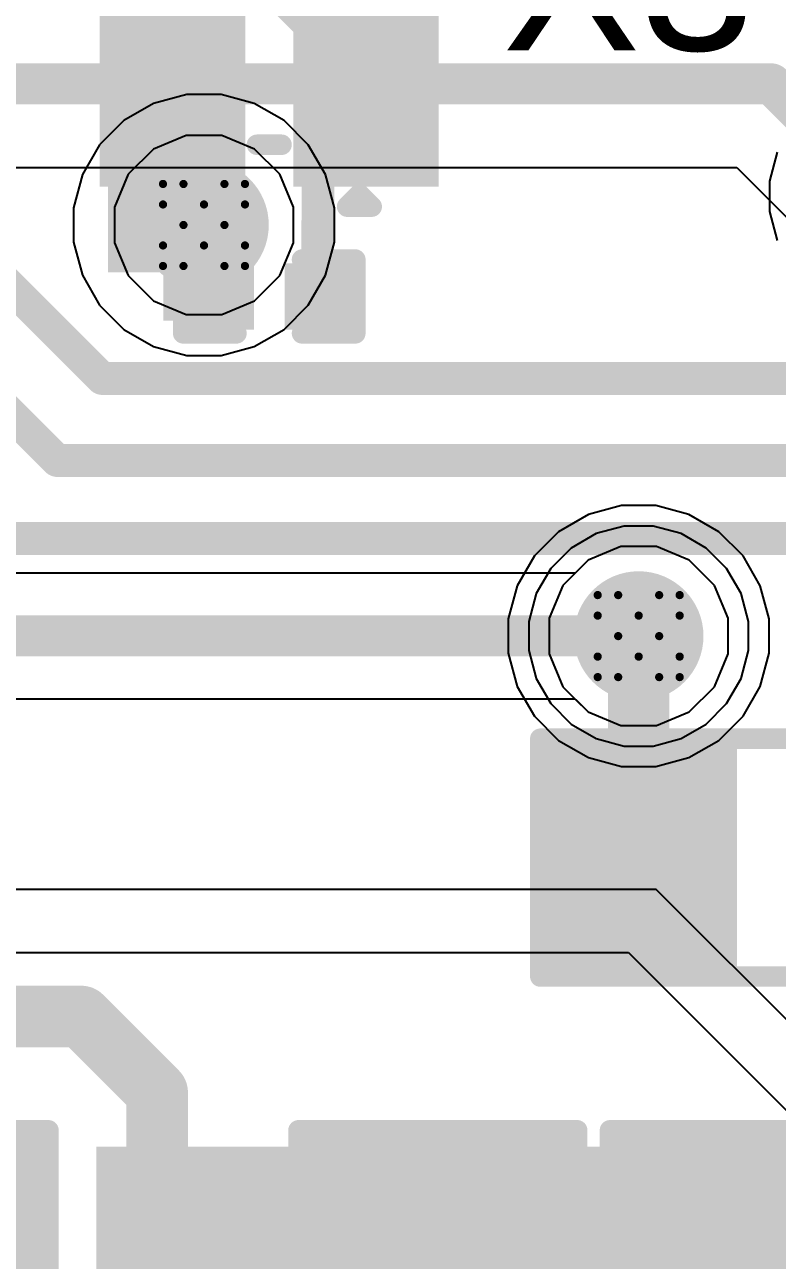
# Model space of a CAD drawing. Header units: inches. Extents: x 0 to 5379, y 0 to 5429.
# Drawn here: x 243.04 to 247.7, y 123.95 to 131.6 of the extents above; entities that cross this region are included whole.
import ezdxf

# ---------------------------------------------------------------- set-up
doc = ezdxf.new("R2010")
doc.units = ezdxf.units.IN
for name, color, linetype in [('Bottom Layer', 5, 'Continuous'), ('Bottom Solder', 6, 'Continuous'), ('Drill Drawing', 1, 'Continuous'), ('GND01', 16, 'Continuous'), ('GND02', 76, 'Continuous'), ('PWR', 156, 'Continuous'), ('SIG 01', 90, 'Continuous'), ('Top Layer', 1, 'Continuous'), ('Top Overlay', 2, 'Continuous'), ('Top Paste', 8, 'Continuous'), ('Top Solder', 216, 'Continuous'), ('Via Holes', 16, 'Continuous')]:
    doc.layers.add(name, color=color, linetype=linetype)
doc.styles.add('Arial', font='', dxfattribs={"height": 0.2})
doc.styles.get('Arial').set_extended_font_data('Arial')

# ---------------------------------------------------------------- blocks, each defined once
blk = doc.blocks.new('SMD2016_4P_132')
at = {"layer": 'Top Layer'}
for points in [[(-1.25, 0.1999), (-1.25, 0.9999), (-0.2501, 0.9999), (-0.2501, 0.1999)], [(0.2501, 0.2), (0.2501, 1), (1.2501, 1), (1.2501, 0.2)], [(-1.2499, -1), (-1.2499, -0.2), (-0.2499, -0.2), (-0.2499, -1)], [(0.2501, -0.9999), (0.2501, -0.1999), (1.2501, -0.1999), (1.2501, -0.9999)]]:
    blk.add_hatch(color=1, dxfattribs=at).paths.add_polyline_path(points)
at = {"layer": 'Top Paste'}
for points in [[(-1.25, 0.1999), (-1.25, 0.9999), (-0.2501, 0.9999), (-0.2501, 0.1999)], [(0.2501, 0.2), (0.2501, 1), (1.2501, 1), (1.2501, 0.2)], [(-1.2499, -1), (-1.2499, -0.2), (-0.2499, -0.2), (-0.2499, -1)], [(0.2501, -0.9999), (0.2501, -0.1999), (1.2501, -0.1999), (1.2501, -0.9999)]]:
    blk.add_hatch(color=8, dxfattribs=at).paths.add_polyline_path(points)
at = {"layer": 'Top Solder'}
for points in [[(-1.3008, 0.1491), (-1.3008, 1.0507), (-0.1993, 1.0507), (-0.1993, 0.1491)], [(0.1993, 0.1492), (0.1993, 1.0508), (1.3009, 1.0508), (1.3009, 0.1492)], [(-1.3007, -1.0508), (-1.3007, -0.1492), (-0.1991, -0.1492), (-0.1991, -1.0508)], [(0.1993, -1.0507), (0.1993, -0.1491), (1.3009, -0.1491), (1.3009, -1.0507)]]:
    blk.add_hatch(color=216, dxfattribs=at).paths.add_polyline_path(points)
at = {"layer": 'Top Overlay'}
for points in [[(-0.127, 0.8382, 0.127, 0.127, 0), (0.127, 0.8382, 0.127, 0.127, 0)], [(-1.0414, 0.0762, 0.127, 0.127, 0), (-1.0414, -0.0762, 0.127, 0.127, 0)], [(1.0414, 0.0764, 0.127, 0.127, 0), (1.0414, -0.076, 0.127, 0.127, 0)], [(-1.4249, -0.4826, 0.127, 0.127, 0), (-1.3487, -0.5588, 0.127, 0.127, 0)], [(-1.4249, -0.4826, 0.127, 0.127, 0), (-1.4249, -0.635, 0.127, 0.127, 0)], [(-1.3487, -0.5588, 0.127, 0.127, 0), (-1.4249, -0.635, 0.127, 0.127, 0)], [(-0.1269, -0.8384, 0.127, 0.127, 0), (0.1271, -0.8384, 0.127, 0.127, 0)]]:
    blk.add_lwpolyline(points, format="xyseb", dxfattribs=at)
for points in [[(-0.1588, 0.8382, 0.0635, 0.0635, 1), (-0.0952, 0.8382, 0.0635, 0.0635, 1)], [(0.0952, 0.8382, 0.0635, 0.0635, 1), (0.1588, 0.8382, 0.0635, 0.0635, 1)], [(-1.0732, 0.0762, 0.0635, 0.0635, 1), (-1.0096, 0.0762, 0.0635, 0.0635, 1)], [(1.0097, 0.0764, 0.0635, 0.0635, 1), (1.0732, 0.0764, 0.0635, 0.0635, 1)], [(-1.0732, -0.0762, 0.0635, 0.0635, 1), (-1.0096, -0.0762, 0.0635, 0.0635, 1)], [(1.0097, -0.076, 0.0635, 0.0635, 1), (1.0732, -0.076, 0.0635, 0.0635, 1)], [(-1.4566, -0.4826, 0.0635, 0.0635, 1), (-1.3931, -0.4826, 0.0635, 0.0635, 1)], [(-1.4566, -0.4826, 0.0635, 0.0635, 1), (-1.3931, -0.4826, 0.0635, 0.0635, 1)], [(-1.3804, -0.5588, 0.0635, 0.0635, 1), (-1.3169, -0.5588, 0.0635, 0.0635, 1)], [(-1.3804, -0.5588, 0.0635, 0.0635, 1), (-1.3169, -0.5588, 0.0635, 0.0635, 1)], [(-1.4566, -0.635, 0.0635, 0.0635, 1), (-1.3931, -0.635, 0.0635, 0.0635, 1)], [(-1.4566, -0.635, 0.0635, 0.0635, 1), (-1.3931, -0.635, 0.0635, 0.0635, 1)], [(-0.1586, -0.8384, 0.0635, 0.0635, 1), (-0.0951, -0.8384, 0.0635, 0.0635, 1)], [(0.0954, -0.8384, 0.0635, 0.0635, 1), (0.1589, -0.8384, 0.0635, 0.0635, 1)]]:
    blk.add_lwpolyline(points, format="xyseb", close=True, dxfattribs=at)
blk = doc.blocks.new('R___0805_403')
at = {"layer": 'Top Layer'}
for points in [[(-1.524, 0.635), (-0.508, 0.635), (-0.508, -0.635), (-1.524, -0.635)], [(0.508, 0.635), (1.524, 0.635), (1.524, -0.635), (0.508, -0.635)]]:
    blk.add_hatch(color=1, dxfattribs=at).paths.add_polyline_path(points)
at = {"layer": 'Top Paste'}
for points in [[(-1.524, 0.635), (-0.508, 0.635), (-0.508, -0.635), (-1.524, -0.635)], [(0.508, 0.635), (1.524, 0.635), (1.524, -0.635), (0.508, -0.635)]]:
    blk.add_hatch(color=8, dxfattribs=at).paths.add_polyline_path(points)
at = {"layer": 'Top Solder'}
for points in [[(-1.6256, 0.7366), (-0.4064, 0.7366), (-0.4064, -0.7366), (-1.6256, -0.7366)], [(0.4064, 0.7366), (1.6256, 0.7366), (1.6256, -0.7366), (0.4064, -0.7366)]]:
    blk.add_hatch(color=216, dxfattribs=at).paths.add_polyline_path(points)
at = {"layer": 'Top Overlay'}
for points in [[(-1.6256, 0.7366, 0.127, 0.127, 0), (-1.6256, -0.7366, 0.127, 0.127, 0)], [(1.6256, 0.7366, 0.127, 0.127, 0), (-1.6256, 0.7366, 0.127, 0.127, 0)], [(1.6256, 0.7366, 0.127, 0.127, 0), (1.6256, -0.7366, 0.127, 0.127, 0)], [(1.6256, -0.7366, 0.127, 0.127, 0), (-1.6256, -0.7366, 0.127, 0.127, 0)]]:
    blk.add_lwpolyline(points, format="xyseb", dxfattribs=at)
for points in [[(-1.65735, 0.7366, 0.0635, 0.0635, 1), (-1.59385, 0.7366, 0.0635, 0.0635, 1)], [(-1.65735, 0.7366, 0.0635, 0.0635, 1), (-1.59385, 0.7366, 0.0635, 0.0635, 1)], [(1.59385, 0.7366, 0.0635, 0.0635, 1), (1.65735, 0.7366, 0.0635, 0.0635, 1)], [(1.59385, 0.7366, 0.0635, 0.0635, 1), (1.65735, 0.7366, 0.0635, 0.0635, 1)], [(-1.65735, -0.7366, 0.0635, 0.0635, 1), (-1.59385, -0.7366, 0.0635, 0.0635, 1)], [(-1.65735, -0.7366, 0.0635, 0.0635, 1), (-1.59385, -0.7366, 0.0635, 0.0635, 1)], [(1.59385, -0.7366, 0.0635, 0.0635, 1), (1.65735, -0.7366, 0.0635, 0.0635, 1)], [(1.59385, -0.7366, 0.0635, 0.0635, 1), (1.65735, -0.7366, 0.0635, 0.0635, 1)]]:
    blk.add_lwpolyline(points, format="xyseb", close=True, dxfattribs=at)
blk = doc.blocks.new('R___0805_404')
at = {"layer": 'Top Layer'}
for points in [[(-1.524, 0.635), (-0.508, 0.635), (-0.508, -0.635), (-1.524, -0.635)], [(0.508, 0.635), (1.524, 0.635), (1.524, -0.635), (0.508, -0.635)]]:
    blk.add_hatch(color=1, dxfattribs=at).paths.add_polyline_path(points)
at = {"layer": 'Top Paste'}
for points in [[(-1.524, 0.635), (-0.508, 0.635), (-0.508, -0.635), (-1.524, -0.635)], [(0.508, 0.635), (1.524, 0.635), (1.524, -0.635), (0.508, -0.635)]]:
    blk.add_hatch(color=8, dxfattribs=at).paths.add_polyline_path(points)
at = {"layer": 'Top Solder'}
for points in [[(-1.6256, 0.7366), (-0.4064, 0.7366), (-0.4064, -0.7366), (-1.6256, -0.7366)], [(0.4064, 0.7366), (1.6256, 0.7366), (1.6256, -0.7366), (0.4064, -0.7366)]]:
    blk.add_hatch(color=216, dxfattribs=at).paths.add_polyline_path(points)
at = {"layer": 'Top Overlay'}
for points in [[(-1.6256, -0.7366, 0.127, 0.127, 0), (-1.6256, 0.7366, 0.127, 0.127, 0)], [(1.6256, 0.7366, 0.127, 0.127, 0), (-1.6256, 0.7366, 0.127, 0.127, 0)], [(1.6256, -0.7366, 0.127, 0.127, 0), (1.6256, 0.7366, 0.127, 0.127, 0)], [(1.6256, -0.7366, 0.127, 0.127, 0), (-1.6256, -0.7366, 0.127, 0.127, 0)]]:
    blk.add_lwpolyline(points, format="xyseb", dxfattribs=at)
for points in [[(-1.65735, 0.7366, 0.0635, 0.0635, 1), (-1.59385, 0.7366, 0.0635, 0.0635, 1)], [(-1.65735, 0.7366, 0.0635, 0.0635, 1), (-1.59385, 0.7366, 0.0635, 0.0635, 1)], [(1.59385, 0.7366, 0.0635, 0.0635, 1), (1.65735, 0.7366, 0.0635, 0.0635, 1)], [(1.59385, 0.7366, 0.0635, 0.0635, 1), (1.65735, 0.7366, 0.0635, 0.0635, 1)], [(-1.65735, -0.7366, 0.0635, 0.0635, 1), (-1.59385, -0.7366, 0.0635, 0.0635, 1)], [(-1.65735, -0.7366, 0.0635, 0.0635, 1), (-1.59385, -0.7366, 0.0635, 0.0635, 1)], [(1.59385, -0.7366, 0.0635, 0.0635, 1), (1.65735, -0.7366, 0.0635, 0.0635, 1)], [(1.59385, -0.7366, 0.0635, 0.0635, 1), (1.65735, -0.7366, 0.0635, 0.0635, 1)]]:
    blk.add_lwpolyline(points, format="xyseb", close=True, dxfattribs=at)
blk = doc.blocks.new('R___0805_467')
at = {"layer": 'Top Layer'}
for points in [[(-1.524, 0.635), (-0.508, 0.635), (-0.508, -0.635), (-1.524, -0.635)], [(0.508, 0.635), (1.524, 0.635), (1.524, -0.635), (0.508, -0.635)]]:
    blk.add_hatch(color=1, dxfattribs=at).paths.add_polyline_path(points)
at = {"layer": 'Top Paste'}
for points in [[(-1.524, 0.635), (-0.508, 0.635), (-0.508, -0.635), (-1.524, -0.635)], [(0.508, 0.635), (1.524, 0.635), (1.524, -0.635), (0.508, -0.635)]]:
    blk.add_hatch(color=8, dxfattribs=at).paths.add_polyline_path(points)
at = {"layer": 'Top Solder'}
for points in [[(-1.6256, 0.7366), (-0.4064, 0.7366), (-0.4064, -0.7366), (-1.6256, -0.7366)], [(0.4064, 0.7366), (1.6256, 0.7366), (1.6256, -0.7366), (0.4064, -0.7366)]]:
    blk.add_hatch(color=216, dxfattribs=at).paths.add_polyline_path(points)
at = {"layer": 'Top Overlay'}
for points in [[(-1.6256, -0.7366, 0.127, 0.127, 0), (-1.6256, 0.7366, 0.127, 0.127, 0)], [(1.6256, 0.7366, 0.127, 0.127, 0), (-1.6256, 0.7366, 0.127, 0.127, 0)], [(1.6256, -0.7366, 0.127, 0.127, 0), (1.6256, 0.7366, 0.127, 0.127, 0)], [(1.6256, -0.7366, 0.127, 0.127, 0), (-1.6256, -0.7366, 0.127, 0.127, 0)]]:
    blk.add_lwpolyline(points, format="xyseb", dxfattribs=at)
for points in [[(-1.65735, 0.7366, 0.0635, 0.0635, 1), (-1.59385, 0.7366, 0.0635, 0.0635, 1)], [(-1.65735, 0.7366, 0.0635, 0.0635, 1), (-1.59385, 0.7366, 0.0635, 0.0635, 1)], [(1.59385, 0.7366, 0.0635, 0.0635, 1), (1.65735, 0.7366, 0.0635, 0.0635, 1)], [(1.59385, 0.7366, 0.0635, 0.0635, 1), (1.65735, 0.7366, 0.0635, 0.0635, 1)], [(-1.65735, -0.7366, 0.0635, 0.0635, 1), (-1.59385, -0.7366, 0.0635, 0.0635, 1)], [(-1.65735, -0.7366, 0.0635, 0.0635, 1), (-1.59385, -0.7366, 0.0635, 0.0635, 1)], [(1.59385, -0.7366, 0.0635, 0.0635, 1), (1.65735, -0.7366, 0.0635, 0.0635, 1)], [(1.59385, -0.7366, 0.0635, 0.0635, 1), (1.65735, -0.7366, 0.0635, 0.0635, 1)]]:
    blk.add_lwpolyline(points, format="xyseb", close=True, dxfattribs=at)
blk = doc.blocks.new('C___0201_995')
at = {"layer": 'Top Layer'}
for points in [[(-0.45, 0.15), (-0.15, 0.15), (-0.15, -0.15), (-0.45, -0.15)], [(0.15, 0.15), (0.45, 0.15), (0.45, -0.15), (0.15, -0.15)]]:
    blk.add_hatch(color=1, dxfattribs=at).paths.add_polyline_path(points)
at = {"layer": 'Top Paste'}
for points in [[(-0.45, 0.15), (-0.15, 0.15), (-0.15, -0.15), (-0.45, -0.15)], [(0.15, 0.15), (0.45, 0.15), (0.45, -0.15), (0.15, -0.15)]]:
    blk.add_hatch(color=8, dxfattribs=at).paths.add_polyline_path(points)
at = {"layer": 'Top Solder'}
for points in [[(-0.505, 0.205), (-0.095, 0.205), (-0.095, -0.205), (-0.505, -0.205)], [(0.095, 0.205), (0.505, 0.205), (0.505, -0.205), (0.095, -0.205)]]:
    blk.add_hatch(color=216, dxfattribs=at).paths.add_polyline_path(points)
at = {"layer": 'Top Overlay'}
for points in [[(-0.5334, -0.2286, 0.127, 0.127, 0), (-0.5334, 0.2286, 0.127, 0.127, 0)], [(-0.5334, 0.2286, 0.127, 0.127, 0), (-0.2032, 0.2286, 0.127, 0.127, 0)], [(0.2032, 0.2286, 0.127, 0.127, 0), (0.5334, 0.2286, 0.127, 0.127, 0)], [(0.5334, -0.2286, 0.127, 0.127, 0), (0.5334, 0.2286, 0.127, 0.127, 0)], [(-0.5334, -0.2286, 0.127, 0.127, 0), (-0.2032, -0.2286, 0.127, 0.127, 0)], [(0.2032, -0.2286, 0.127, 0.127, 0), (0.5334, -0.2286, 0.127, 0.127, 0)]]:
    blk.add_lwpolyline(points, format="xyseb", dxfattribs=at)
for points in [[(-0.5651, 0.2286, 0.0635, 0.0635, 1), (-0.5016, 0.2286, 0.0635, 0.0635, 1)], [(-0.5651, 0.2286, 0.0635, 0.0635, 1), (-0.5016, 0.2286, 0.0635, 0.0635, 1)], [(-0.2349, 0.2286, 0.0635, 0.0635, 1), (-0.1714, 0.2286, 0.0635, 0.0635, 1)], [(0.1714, 0.2286, 0.0635, 0.0635, 1), (0.2349, 0.2286, 0.0635, 0.0635, 1)], [(0.5016, 0.2286, 0.0635, 0.0635, 1), (0.5651, 0.2286, 0.0635, 0.0635, 1)], [(0.5016, 0.2286, 0.0635, 0.0635, 1), (0.5651, 0.2286, 0.0635, 0.0635, 1)], [(-0.5651, -0.2286, 0.0635, 0.0635, 1), (-0.5016, -0.2286, 0.0635, 0.0635, 1)], [(-0.5651, -0.2286, 0.0635, 0.0635, 1), (-0.5016, -0.2286, 0.0635, 0.0635, 1)], [(-0.2349, -0.2286, 0.0635, 0.0635, 1), (-0.1714, -0.2286, 0.0635, 0.0635, 1)], [(0.1714, -0.2286, 0.0635, 0.0635, 1), (0.2349, -0.2286, 0.0635, 0.0635, 1)], [(0.5016, -0.2286, 0.0635, 0.0635, 1), (0.5651, -0.2286, 0.0635, 0.0635, 1)], [(0.5016, -0.2286, 0.0635, 0.0635, 1), (0.5651, -0.2286, 0.0635, 0.0635, 1)]]:
    blk.add_lwpolyline(points, format="xyseb", close=True, dxfattribs=at)
blk = doc.blocks.new('C___0805_998')
at = {"layer": 'Top Layer'}
for points in [[(-1.524, 0.762), (-0.508, 0.762), (-0.508, -0.762), (-1.524, -0.762)], [(0.508, 0.762), (1.524, 0.762), (1.524, -0.762), (0.508, -0.762)]]:
    blk.add_hatch(color=1, dxfattribs=at).paths.add_polyline_path(points)
at = {"layer": 'Top Paste'}
for points in [[(-1.524, 0.762), (-0.508, 0.762), (-0.508, -0.762), (-1.524, -0.762)], [(0.508, 0.762), (1.524, 0.762), (1.524, -0.762), (0.508, -0.762)]]:
    blk.add_hatch(color=8, dxfattribs=at).paths.add_polyline_path(points)
at = {"layer": 'Top Solder'}
for points in [[(-1.594, 0.832), (-0.438, 0.832), (-0.438, -0.832), (-1.594, -0.832)], [(0.438, 0.832), (1.594, 0.832), (1.594, -0.832), (0.438, -0.832)]]:
    blk.add_hatch(color=216, dxfattribs=at).paths.add_polyline_path(points)
at = {"layer": 'Top Overlay'}
for points in [[(-1.6256, 0.8636, 0.127, 0.127, 0), (-0.6096, 0.8636, 0.127, 0.127, 0)], [(-1.6256, 0.8636, 0.127, 0.127, 0), (-1.6256, -0.8636, 0.127, 0.127, 0)], [(0.6096, 0.8636, 0.127, 0.127, 0), (1.6256, 0.8636, 0.127, 0.127, 0)], [(1.6256, 0.8636, 0.127, 0.127, 0), (1.6256, -0.8636, 0.127, 0.127, 0)], [(-1.6256, -0.8636, 0.127, 0.127, 0), (-0.6096, -0.8636, 0.127, 0.127, 0)], [(0.6096, -0.8636, 0.127, 0.127, 0), (1.6256, -0.8636, 0.127, 0.127, 0)]]:
    blk.add_lwpolyline(points, format="xyseb", dxfattribs=at)
for points in [[(-1.6574, 0.8636, 0.0635, 0.0635, 1), (-1.5938, 0.8636, 0.0635, 0.0635, 1)], [(-1.6574, 0.8636, 0.0635, 0.0635, 1), (-1.5938, 0.8636, 0.0635, 0.0635, 1)], [(-0.6413, 0.8636, 0.0635, 0.0635, 1), (-0.5778, 0.8636, 0.0635, 0.0635, 1)], [(0.5778, 0.8636, 0.0635, 0.0635, 1), (0.6413, 0.8636, 0.0635, 0.0635, 1)], [(1.5938, 0.8636, 0.0635, 0.0635, 1), (1.6574, 0.8636, 0.0635, 0.0635, 1)], [(1.5938, 0.8636, 0.0635, 0.0635, 1), (1.6574, 0.8636, 0.0635, 0.0635, 1)], [(-1.6574, -0.8636, 0.0635, 0.0635, 1), (-1.5938, -0.8636, 0.0635, 0.0635, 1)], [(-1.6574, -0.8636, 0.0635, 0.0635, 1), (-1.5938, -0.8636, 0.0635, 0.0635, 1)], [(-0.6413, -0.8636, 0.0635, 0.0635, 1), (-0.5778, -0.8636, 0.0635, 0.0635, 1)], [(0.5778, -0.8636, 0.0635, 0.0635, 1), (0.6413, -0.8636, 0.0635, 0.0635, 1)], [(1.5938, -0.8636, 0.0635, 0.0635, 1), (1.6574, -0.8636, 0.0635, 0.0635, 1)], [(1.5938, -0.8636, 0.0635, 0.0635, 1), (1.6574, -0.8636, 0.0635, 0.0635, 1)]]:
    blk.add_lwpolyline(points, format="xyseb", close=True, dxfattribs=at)

msp = doc.modelspace()

# ---------------------------------------------------------------- hatches: boundary and pattern name
at = {"layer": 'Bottom Layer'}
h = msp.add_hatch(color=5, dxfattribs=at)
edge = h.paths.add_edge_path()
edge.add_arc((244.149, 130.3639), 0.3, 0, 360)
h = msp.add_hatch(color=5, dxfattribs=at)
edge = h.paths.add_edge_path()
edge.add_arc((246.8429, 127.8174), 0.3, 0, 360)
at = {"layer": 'Bottom Solder'}
h = msp.add_hatch(color=6, dxfattribs=at)
edge = h.paths.add_edge_path()
edge.add_arc((244.149, 130.3639), 0.4016, 0, 360)
h = msp.add_hatch(color=6, dxfattribs=at)
edge = h.paths.add_edge_path()
edge.add_arc((246.8429, 127.8174), 0.4016, 0, 360)
at = {"layer": 'GND01'}
h = msp.add_hatch(color=16, dxfattribs=at)
edge = h.paths.add_edge_path()
edge.add_arc((244.149, 130.3639), 0.3, 0, 360)
h = msp.add_hatch(color=16, dxfattribs=at)
edge = h.paths.add_edge_path()
edge.add_arc((246.8429, 127.8174), 0.3, 0, 360)
at = {"layer": 'GND02'}
h = msp.add_hatch(color=76, dxfattribs=at)
edge = h.paths.add_edge_path()
edge.add_arc((244.149, 130.3639), 0.3, 0, 360)
h = msp.add_hatch(color=76, dxfattribs=at)
edge = h.paths.add_edge_path()
edge.add_arc((246.8429, 127.8174), 0.3, 0, 360)
at = {"layer": 'PWR'}
h = msp.add_hatch(color=156, dxfattribs=at)
edge = h.paths.add_edge_path()
edge.add_arc((244.149, 130.3639), 0.3, 0, 360)
h = msp.add_hatch(color=156, dxfattribs=at)
edge = h.paths.add_edge_path()
edge.add_arc((246.8429, 127.8174), 0.3, 0, 360)
at = {"layer": 'SIG 01'}
h = msp.add_hatch(color=90, dxfattribs=at)
edge = h.paths.add_edge_path()
edge.add_arc((244.149, 130.3639), 0.3, 0, 360)
h = msp.add_hatch(color=90, dxfattribs=at)
edge = h.paths.add_edge_path()
edge.add_arc((246.8429, 127.8174), 0.3, 0, 360)
at = {"layer": 'Top Layer'}
for points in [[(244.3537, 131.5641), (243.5537, 131.5641), (243.5537, 130.0711), (244.3537, 130.0711)], [(243.8977, 129.7711), (244.4035, 129.7711), (244.4035, 130.8571), (243.8977, 130.8571)], [(248.0367, 124.6545), (243.4822, 124.6545), (243.4822, 123.6385), (248.0367, 123.6385)], [(244.3551, 124.6545), (243.4822, 124.6545), (243.4822, 117.9682), (244.3551, 117.9682)]]:
    msp.add_hatch(color=1, dxfattribs=at).paths.add_polyline_path(points)
h = msp.add_hatch(color=1, dxfattribs=at)
edge = h.paths.add_edge_path()
edge.add_arc((244.149, 130.3639), 0.3, 0, 360)
h = msp.add_hatch(color=1, dxfattribs=at)
edge = h.paths.add_edge_path()
edge.add_arc((246.8429, 127.8174), 0.3, 0, 360)
at = {"layer": 'Top Solder'}
h = msp.add_hatch(color=216, dxfattribs=at)
edge = h.paths.add_edge_path()
edge.add_arc((244.149, 130.3639), 0.4016, 0, 360)
h = msp.add_hatch(color=216, dxfattribs=at)
edge = h.paths.add_edge_path()
edge.add_arc((246.8429, 127.8174), 0.4016, 0, 360)
at = {"layer": 'Via Holes'}
h = msp.add_hatch(color=7, dxfattribs=at)
edge = h.paths.add_edge_path()
edge.add_arc((244.149, 130.3639), 0.15, 0, 360)
h = msp.add_hatch(color=7, dxfattribs=at)
edge = h.paths.add_edge_path()
edge.add_arc((246.8429, 127.8174), 0.15, 0, 360)

# ---------------------------------------------------------------- linework, layer by layer
at = {"layer": 'Bottom Layer'}
for p, q in [((243.8371, 131.1168), (243.6529, 131.0105)), ((244.0426, 131.1719), (243.8371, 131.1168)), ((244.2554, 131.1719), (244.0426, 131.1719)), ((244.4609, 131.1168), (244.2554, 131.1719)), ((244.6451, 131.0105), (244.4609, 131.1168)), ((243.6529, 131.0105), (243.5025, 130.86)), ((244.7956, 130.86), (244.6451, 131.0105)), ((243.5025, 130.86), (243.3961, 130.6758)), ((244.9019, 130.6758), (244.7956, 130.86)), ((247.7021, 130.8144), (247.6539, 130.6343)), ((243.3961, 130.6758), (243.341, 130.4703)), ((244.957, 130.4703), (244.9019, 130.6758)), ((247.6539, 130.6343), (247.6539, 130.4479)), ((243.341, 130.4703), (243.341, 130.2575)), ((244.957, 130.2575), (244.957, 130.4703)), ((247.6539, 130.4479), (247.7021, 130.2678)), ((243.341, 130.2575), (243.3961, 130.052)), ((244.9019, 130.052), (244.957, 130.2575)), ((243.3961, 130.052), (243.5025, 129.8678)), ((244.7956, 129.8678), (244.9019, 130.052)), ((243.5025, 129.8678), (243.6529, 129.7173)), ((244.6451, 129.7173), (244.7956, 129.8678)), ((243.6529, 129.7173), (243.8371, 129.611)), ((244.4609, 129.611), (244.6451, 129.7173)), ((243.8371, 129.611), (244.0426, 129.5559)), ((244.2554, 129.5559), (244.4609, 129.611)), ((244.0426, 129.5559), (244.2554, 129.5559)), ((246.7365, 128.6254), (246.531, 128.5703)), ((246.9492, 128.6254), (246.7365, 128.6254)), ((247.1547, 128.5703), (246.9492, 128.6254)), ((246.531, 128.5703), (246.3467, 128.464)), ((247.339, 128.464), (247.1547, 128.5703)), ((246.3467, 128.464), (246.1963, 128.3135)), ((247.4894, 128.3135), (247.339, 128.464)), ((246.1963, 128.3135), (246.0899, 128.1293)), ((247.5958, 128.1293), (247.4894, 128.3135)), ((246.0899, 128.1293), (246.0349, 127.9238)), ((247.6509, 127.9238), (247.5958, 128.1293)), ((246.0349, 127.9238), (246.0349, 127.711)), ((247.6509, 127.711), (247.6509, 127.9238)), ((246.0349, 127.711), (246.0899, 127.5055)), ((247.5958, 127.5055), (247.6509, 127.711)), ((246.0899, 127.5055), (246.1963, 127.3213)), ((247.4894, 127.3213), (247.5958, 127.5055)), ((246.1963, 127.3213), (246.3467, 127.1709)), ((247.339, 127.1709), (247.4894, 127.3213)), ((246.3467, 127.1709), (246.531, 127.0645)), ((247.1547, 127.0645), (247.339, 127.1709)), ((246.531, 127.0645), (246.7365, 127.0094)), ((246.9492, 127.0094), (247.1547, 127.0645)), ((246.7365, 127.0094), (246.9492, 127.0094))]:
    msp.add_line(p, q, dxfattribs=at)
at = {"layer": 'Drill Drawing'}
for points in [[(243.895, 130.4909, 0.0508, 0.0508, 0), (243.895, 130.6179, 0.0508, 0.0508, 0)], [(243.895, 130.6179, 0.0508, 0.0508, 0), (244.022, 130.6179, 0.0508, 0.0508, 0)], [(244.022, 130.6179, 0.0508, 0.0508, 0), (244.149, 130.4909, 0.0508, 0.0508, 0)], [(244.149, 130.4909, 0.0508, 0.0508, 0), (244.276, 130.6179, 0.0508, 0.0508, 0)], [(244.276, 130.6179, 0.0508, 0.0508, 0), (244.403, 130.6179, 0.0508, 0.0508, 0)], [(244.403, 130.4909, 0.0508, 0.0508, 0), (244.403, 130.6179, 0.0508, 0.0508, 0)], [(243.895, 130.4909, 0.0508, 0.0508, 0), (244.022, 130.3639, 0.0508, 0.0508, 0)], [(244.276, 130.3639, 0.0508, 0.0508, 0), (244.403, 130.4909, 0.0508, 0.0508, 0)], [(243.895, 130.2369, 0.0508, 0.0508, 0), (244.022, 130.3639, 0.0508, 0.0508, 0)], [(244.276, 130.3639, 0.0508, 0.0508, 0), (244.403, 130.2369, 0.0508, 0.0508, 0)], [(243.895, 130.1099, 0.0508, 0.0508, 0), (243.895, 130.2369, 0.0508, 0.0508, 0)], [(244.022, 130.1099, 0.0508, 0.0508, 0), (244.149, 130.2369, 0.0508, 0.0508, 0)], [(244.149, 130.2369, 0.0508, 0.0508, 0), (244.276, 130.1099, 0.0508, 0.0508, 0)], [(244.403, 130.1099, 0.0508, 0.0508, 0), (244.403, 130.2369, 0.0508, 0.0508, 0)], [(243.895, 130.1099, 0.0508, 0.0508, 0), (244.022, 130.1099, 0.0508, 0.0508, 0)], [(244.276, 130.1099, 0.0508, 0.0508, 0), (244.403, 130.1099, 0.0508, 0.0508, 0)], [(246.5889, 127.9444, 0.0508, 0.0508, 0), (246.5889, 128.0714, 0.0508, 0.0508, 0)], [(246.5889, 128.0714, 0.0508, 0.0508, 0), (246.7159, 128.0714, 0.0508, 0.0508, 0)], [(246.7159, 128.0714, 0.0508, 0.0508, 0), (246.8429, 127.9444, 0.0508, 0.0508, 0)], [(246.8429, 127.9444, 0.0508, 0.0508, 0), (246.9699, 128.0714, 0.0508, 0.0508, 0)], [(246.9699, 128.0714, 0.0508, 0.0508, 0), (247.0969, 128.0714, 0.0508, 0.0508, 0)], [(247.0969, 127.9444, 0.0508, 0.0508, 0), (247.0969, 128.0714, 0.0508, 0.0508, 0)], [(246.5889, 127.9444, 0.0508, 0.0508, 0), (246.7159, 127.8174, 0.0508, 0.0508, 0)], [(246.9699, 127.8174, 0.0508, 0.0508, 0), (247.0969, 127.9444, 0.0508, 0.0508, 0)], [(246.5889, 127.6904, 0.0508, 0.0508, 0), (246.7159, 127.8174, 0.0508, 0.0508, 0)], [(246.9699, 127.8174, 0.0508, 0.0508, 0), (247.0969, 127.6904, 0.0508, 0.0508, 0)], [(246.5889, 127.5634, 0.0508, 0.0508, 0), (246.5889, 127.6904, 0.0508, 0.0508, 0)], [(246.7159, 127.5634, 0.0508, 0.0508, 0), (246.8429, 127.6904, 0.0508, 0.0508, 0)], [(246.8429, 127.6904, 0.0508, 0.0508, 0), (246.9699, 127.5634, 0.0508, 0.0508, 0)], [(247.0969, 127.5634, 0.0508, 0.0508, 0), (247.0969, 127.6904, 0.0508, 0.0508, 0)], [(246.5889, 127.5634, 0.0508, 0.0508, 0), (246.7159, 127.5634, 0.0508, 0.0508, 0)], [(246.9699, 127.5634, 0.0508, 0.0508, 0), (247.0969, 127.5634, 0.0508, 0.0508, 0)]]:
    msp.add_lwpolyline(points, format="xyseb", dxfattribs=at)
for points in [[(243.8823, 130.6179, 0.0254, 0.0254, 1), (243.9077, 130.6179, 0.0254, 0.0254, 1)], [(243.8823, 130.6179, 0.0254, 0.0254, 1), (243.9077, 130.6179, 0.0254, 0.0254, 1)], [(244.0093, 130.6179, 0.0254, 0.0254, 1), (244.0347, 130.6179, 0.0254, 0.0254, 1)], [(244.0093, 130.6179, 0.0254, 0.0254, 1), (244.0347, 130.6179, 0.0254, 0.0254, 1)], [(244.2633, 130.6179, 0.0254, 0.0254, 1), (244.2887, 130.6179, 0.0254, 0.0254, 1)], [(244.2633, 130.6179, 0.0254, 0.0254, 1), (244.2887, 130.6179, 0.0254, 0.0254, 1)], [(244.3903, 130.6179, 0.0254, 0.0254, 1), (244.4157, 130.6179, 0.0254, 0.0254, 1)], [(244.3903, 130.6179, 0.0254, 0.0254, 1), (244.4157, 130.6179, 0.0254, 0.0254, 1)], [(243.8823, 130.4909, 0.0254, 0.0254, 1), (243.9077, 130.4909, 0.0254, 0.0254, 1)], [(243.8823, 130.4909, 0.0254, 0.0254, 1), (243.9077, 130.4909, 0.0254, 0.0254, 1)], [(244.1363, 130.4909, 0.0254, 0.0254, 1), (244.1617, 130.4909, 0.0254, 0.0254, 1)], [(244.1363, 130.4909, 0.0254, 0.0254, 1), (244.1617, 130.4909, 0.0254, 0.0254, 1)], [(244.3903, 130.4909, 0.0254, 0.0254, 1), (244.4157, 130.4909, 0.0254, 0.0254, 1)], [(244.3903, 130.4909, 0.0254, 0.0254, 1), (244.4157, 130.4909, 0.0254, 0.0254, 1)], [(244.0093, 130.3639, 0.0254, 0.0254, 1), (244.0347, 130.3639, 0.0254, 0.0254, 1)], [(244.0093, 130.3639, 0.0254, 0.0254, 1), (244.0347, 130.3639, 0.0254, 0.0254, 1)], [(244.2633, 130.3639, 0.0254, 0.0254, 1), (244.2887, 130.3639, 0.0254, 0.0254, 1)], [(244.2633, 130.3639, 0.0254, 0.0254, 1), (244.2887, 130.3639, 0.0254, 0.0254, 1)], [(243.8823, 130.2369, 0.0254, 0.0254, 1), (243.9077, 130.2369, 0.0254, 0.0254, 1)], [(243.8823, 130.2369, 0.0254, 0.0254, 1), (243.9077, 130.2369, 0.0254, 0.0254, 1)], [(244.1363, 130.2369, 0.0254, 0.0254, 1), (244.1617, 130.2369, 0.0254, 0.0254, 1)], [(244.1363, 130.2369, 0.0254, 0.0254, 1), (244.1617, 130.2369, 0.0254, 0.0254, 1)], [(244.3903, 130.2369, 0.0254, 0.0254, 1), (244.4157, 130.2369, 0.0254, 0.0254, 1)], [(244.3903, 130.2369, 0.0254, 0.0254, 1), (244.4157, 130.2369, 0.0254, 0.0254, 1)], [(243.8823, 130.1099, 0.0254, 0.0254, 1), (243.9077, 130.1099, 0.0254, 0.0254, 1)], [(243.8823, 130.1099, 0.0254, 0.0254, 1), (243.9077, 130.1099, 0.0254, 0.0254, 1)], [(244.0093, 130.1099, 0.0254, 0.0254, 1), (244.0347, 130.1099, 0.0254, 0.0254, 1)], [(244.0093, 130.1099, 0.0254, 0.0254, 1), (244.0347, 130.1099, 0.0254, 0.0254, 1)], [(244.2633, 130.1099, 0.0254, 0.0254, 1), (244.2887, 130.1099, 0.0254, 0.0254, 1)], [(244.2633, 130.1099, 0.0254, 0.0254, 1), (244.2887, 130.1099, 0.0254, 0.0254, 1)], [(244.3903, 130.1099, 0.0254, 0.0254, 1), (244.4157, 130.1099, 0.0254, 0.0254, 1)], [(244.3903, 130.1099, 0.0254, 0.0254, 1), (244.4157, 130.1099, 0.0254, 0.0254, 1)], [(246.5762, 128.0714, 0.0254, 0.0254, 1), (246.6016, 128.0714, 0.0254, 0.0254, 1)], [(246.5762, 128.0714, 0.0254, 0.0254, 1), (246.6016, 128.0714, 0.0254, 0.0254, 1)], [(246.7032, 128.0714, 0.0254, 0.0254, 1), (246.7286, 128.0714, 0.0254, 0.0254, 1)], [(246.7032, 128.0714, 0.0254, 0.0254, 1), (246.7286, 128.0714, 0.0254, 0.0254, 1)], [(246.9572, 128.0714, 0.0254, 0.0254, 1), (246.9826, 128.0714, 0.0254, 0.0254, 1)], [(246.9572, 128.0714, 0.0254, 0.0254, 1), (246.9826, 128.0714, 0.0254, 0.0254, 1)], [(247.0842, 128.0714, 0.0254, 0.0254, 1), (247.1096, 128.0714, 0.0254, 0.0254, 1)], [(247.0842, 128.0714, 0.0254, 0.0254, 1), (247.1096, 128.0714, 0.0254, 0.0254, 1)], [(246.5762, 127.9444, 0.0254, 0.0254, 1), (246.6016, 127.9444, 0.0254, 0.0254, 1)], [(246.5762, 127.9444, 0.0254, 0.0254, 1), (246.6016, 127.9444, 0.0254, 0.0254, 1)], [(246.8302, 127.9444, 0.0254, 0.0254, 1), (246.8556, 127.9444, 0.0254, 0.0254, 1)], [(246.8302, 127.9444, 0.0254, 0.0254, 1), (246.8556, 127.9444, 0.0254, 0.0254, 1)], [(247.0842, 127.9444, 0.0254, 0.0254, 1), (247.1096, 127.9444, 0.0254, 0.0254, 1)], [(247.0842, 127.9444, 0.0254, 0.0254, 1), (247.1096, 127.9444, 0.0254, 0.0254, 1)], [(246.7032, 127.8174, 0.0254, 0.0254, 1), (246.7286, 127.8174, 0.0254, 0.0254, 1)], [(246.7032, 127.8174, 0.0254, 0.0254, 1), (246.7286, 127.8174, 0.0254, 0.0254, 1)], [(246.9572, 127.8174, 0.0254, 0.0254, 1), (246.9826, 127.8174, 0.0254, 0.0254, 1)], [(246.9572, 127.8174, 0.0254, 0.0254, 1), (246.9826, 127.8174, 0.0254, 0.0254, 1)], [(246.5762, 127.6904, 0.0254, 0.0254, 1), (246.6016, 127.6904, 0.0254, 0.0254, 1)], [(246.5762, 127.6904, 0.0254, 0.0254, 1), (246.6016, 127.6904, 0.0254, 0.0254, 1)], [(246.8302, 127.6904, 0.0254, 0.0254, 1), (246.8556, 127.6904, 0.0254, 0.0254, 1)], [(246.8302, 127.6904, 0.0254, 0.0254, 1), (246.8556, 127.6904, 0.0254, 0.0254, 1)], [(247.0842, 127.6904, 0.0254, 0.0254, 1), (247.1096, 127.6904, 0.0254, 0.0254, 1)], [(247.0842, 127.6904, 0.0254, 0.0254, 1), (247.1096, 127.6904, 0.0254, 0.0254, 1)], [(246.5762, 127.5634, 0.0254, 0.0254, 1), (246.6016, 127.5634, 0.0254, 0.0254, 1)], [(246.5762, 127.5634, 0.0254, 0.0254, 1), (246.6016, 127.5634, 0.0254, 0.0254, 1)], [(246.7032, 127.5634, 0.0254, 0.0254, 1), (246.7286, 127.5634, 0.0254, 0.0254, 1)], [(246.7032, 127.5634, 0.0254, 0.0254, 1), (246.7286, 127.5634, 0.0254, 0.0254, 1)], [(246.9572, 127.5634, 0.0254, 0.0254, 1), (246.9826, 127.5634, 0.0254, 0.0254, 1)], [(246.9572, 127.5634, 0.0254, 0.0254, 1), (246.9826, 127.5634, 0.0254, 0.0254, 1)], [(247.0842, 127.5634, 0.0254, 0.0254, 1), (247.1096, 127.5634, 0.0254, 0.0254, 1)], [(247.0842, 127.5634, 0.0254, 0.0254, 1), (247.1096, 127.5634, 0.0254, 0.0254, 1)]]:
    msp.add_lwpolyline(points, format="xyseb", close=True, dxfattribs=at)
at = {"layer": 'GND01'}
for p, q in [((246.7327, 128.3714), (246.5291, 128.2871)), ((246.9531, 128.3714), (246.7327, 128.3714)), ((247.1567, 128.2871), (246.9531, 128.3714)), ((246.5291, 128.2871), (246.3732, 128.1312)), ((247.3125, 128.1312), (247.1567, 128.2871)), ((246.3732, 128.1312), (246.2889, 127.9276)), ((247.3969, 127.9276), (247.3125, 128.1312)), ((246.2889, 127.9276), (246.2889, 127.7072)), ((247.3969, 127.7072), (247.3969, 127.9276)), ((246.2889, 127.7072), (246.3732, 127.5036)), ((247.3125, 127.5036), (247.3969, 127.7072)), ((246.3732, 127.5036), (246.5291, 127.3478)), ((247.1567, 127.3478), (247.3125, 127.5036)), ((246.5291, 127.3478), (246.7327, 127.2634)), ((246.9531, 127.2634), (247.1567, 127.3478)), ((246.7327, 127.2634), (246.9531, 127.2634))]:
    msp.add_line(p, q, dxfattribs=at)
at = {"layer": 'GND02'}
for p, q in [((246.7327, 128.3714), (246.5291, 128.2871)), ((246.9531, 128.3714), (246.7327, 128.3714)), ((247.1567, 128.2871), (246.9531, 128.3714)), ((246.5291, 128.2871), (246.3732, 128.1312)), ((247.3125, 128.1312), (247.1567, 128.2871)), ((246.3732, 128.1312), (246.2889, 127.9276)), ((247.3969, 127.9276), (247.3125, 128.1312)), ((246.2889, 127.9276), (246.2889, 127.7072)), ((247.3969, 127.7072), (247.3969, 127.9276)), ((246.2889, 127.7072), (246.3732, 127.5036)), ((247.3125, 127.5036), (247.3969, 127.7072)), ((246.3732, 127.5036), (246.5291, 127.3478)), ((247.1567, 127.3478), (247.3125, 127.5036)), ((246.5291, 127.3478), (246.7327, 127.2634)), ((246.9531, 127.2634), (247.1567, 127.3478)), ((246.7327, 127.2634), (246.9531, 127.2634))]:
    msp.add_line(p, q, dxfattribs=at)
at = {"layer": 'PWR'}
for p, q in [((244.0388, 130.9179), (243.8352, 130.8336)), ((244.2592, 130.9179), (244.0388, 130.9179)), ((244.4628, 130.8336), (244.2592, 130.9179)), ((243.8352, 130.8336), (243.6794, 130.6777)), ((244.6187, 130.6777), (244.4628, 130.8336)), ((243.6794, 130.6777), (243.595, 130.4741)), ((244.703, 130.4741), (244.6187, 130.6777)), ((243.595, 130.4741), (243.595, 130.2537)), ((244.703, 130.2537), (244.703, 130.4741)), ((243.595, 130.2537), (243.6794, 130.0501)), ((244.6187, 130.0501), (244.703, 130.2537)), ((243.6794, 130.0501), (243.8352, 129.8942)), ((244.4628, 129.8942), (244.6187, 130.0501)), ((243.8352, 129.8942), (244.0388, 129.8099)), ((244.2592, 129.8099), (244.4628, 129.8942)), ((244.0388, 129.8099), (244.2592, 129.8099)), ((246.7327, 128.3714), (246.5291, 128.2871)), ((246.9531, 128.3714), (246.7327, 128.3714)), ((247.1567, 128.2871), (246.9531, 128.3714)), ((246.5291, 128.2871), (246.4485, 128.2065)), ((247.3125, 128.1312), (247.1567, 128.2871)), ((246.4485, 128.2065), (240.018, 128.2065)), ((247.3969, 127.9276), (247.3125, 128.1312)), ((247.3969, 127.7072), (247.3969, 127.9276)), ((247.3125, 127.5036), (247.3969, 127.7072)), ((242.6436, 127.4295), (246.4473, 127.4295)), ((246.4473, 127.4295), (246.5291, 127.3478)), ((247.1567, 127.3478), (247.3125, 127.5036)), ((246.5291, 127.3478), (246.7327, 127.2634)), ((246.9531, 127.2634), (247.1567, 127.3478)), ((246.7327, 127.2634), (246.9531, 127.2634)), ((246.9516, 126.2486), (242.7204, 126.2486)), ((248.9267, 124.2735), (246.9516, 126.2486)), ((237.5709, 125.858), (246.7795, 125.858)), ((246.7795, 125.858), (249.8127, 122.8248))]:
    msp.add_line(p, q, dxfattribs=at)
for points in [[(239.623, 127.818, 0.254, 0.254, 0), (246.8423, 127.818, 0.254, 0.254, 0)], [(246.8423, 127.818, 0.254, 0.254, 0), (246.8429, 127.8174, 0.254, 0.254, 0)]]:
    msp.add_lwpolyline(points, format="xyseb", dxfattribs=at)
for points in [[(246.7788, 127.818, 0.127, 0.127, 1), (246.9058, 127.818, 0.127, 0.127, 1)], [(246.7788, 127.818, 0.127, 0.127, 1), (246.9058, 127.818, 0.127, 0.127, 1)], [(246.7794, 127.8174, 0.127, 0.127, 1), (246.9064, 127.8174, 0.127, 0.127, 1)]]:
    msp.add_lwpolyline(points, format="xyseb", close=True, dxfattribs=at)
at = {"layer": 'SIG 01'}
for p, q in [((233.8426, 130.7201), (247.4504, 130.7201)), ((247.4504, 130.7201), (247.8063, 130.3642)), ((246.58, 128.452), (246.4247, 128.3624)), ((246.7532, 128.4984), (246.58, 128.452)), ((246.9325, 128.4984), (246.7532, 128.4984)), ((247.1057, 128.452), (246.9325, 128.4984)), ((247.261, 128.3624), (247.1057, 128.452)), ((246.4247, 128.3624), (246.2979, 128.2356)), ((247.3878, 128.2356), (247.261, 128.3624)), ((246.2979, 128.2356), (246.2083, 128.0803)), ((247.4775, 128.0803), (247.3878, 128.2356)), ((246.2083, 128.0803), (246.1619, 127.9071)), ((247.5239, 127.9071), (247.4775, 128.0803)), ((246.1619, 127.9071), (246.1619, 127.7278)), ((247.5239, 127.7278), (247.5239, 127.9071)), ((246.1619, 127.7278), (246.2083, 127.5546)), ((247.4775, 127.5546), (247.5239, 127.7278)), ((246.2083, 127.5546), (246.2979, 127.3993)), ((247.3878, 127.3993), (247.4775, 127.5546)), ((246.2979, 127.3993), (246.4247, 127.2725)), ((247.261, 127.2725), (247.3878, 127.3993)), ((246.4247, 127.2725), (246.58, 127.1828)), ((247.1057, 127.1828), (247.261, 127.2725)), ((246.58, 127.1828), (246.7532, 127.1364)), ((246.7532, 127.1364), (246.9325, 127.1364)), ((246.9325, 127.1364), (247.1057, 127.1828))]:
    msp.add_line(p, q, dxfattribs=at)
for points in [[(233.6281, 131.238, 0.254, 0.254, 0), (247.6649, 131.238, 0.254, 0.254, 0)], [(247.6649, 131.238, 0.254, 0.254, 0), (248.3619, 130.5411, 0.254, 0.254, 0)]]:
    msp.add_lwpolyline(points, format="xyseb", dxfattribs=at)
msp.add_lwpolyline([(247.6014, 131.238, 0.127, 0.127, 1), (247.7284, 131.238, 0.127, 0.127, 1)], format="xyseb", close=True, dxfattribs=at)
msp.add_lwpolyline([(247.6014, 131.238, 0.127, 0.127, 1), (247.7284, 131.238, 0.127, 0.127, 1)], format="xyseb", close=True, dxfattribs=at)
at = {"layer": 'Top Layer'}
for points in [[(244.5251, 131.8808, 0.2032, 0.2032, 0), (245.1536, 131.2523, 0.2032, 0.2032, 0)], [(245.1536, 131.1523, 0.2032, 0.2032, 0), (245.1536, 131.2523, 0.2032, 0.2032, 0)], [(244.8552, 130.8539, 0.2032, 0.2032, 0), (245.1536, 131.1523, 0.2032, 0.2032, 0)], [(244.8552, 130.3775, 0.2032, 0.2032, 0), (244.8552, 130.8539, 0.2032, 0.2032, 0)], [(242.1172, 130.8142, 0.2032, 0.2032, 0), (243.5186, 129.4128, 0.2032, 0.2032, 0)], [(244.8535, 130.3759, 0.2032, 0.2032, 0), (244.8552, 130.3775, 0.2032, 0.2032, 0)], [(244.8535, 129.9211, 0.2032, 0.2032, 0), (244.8535, 130.3759, 0.2032, 0.2032, 0)], [(242.3304, 129.8142, 0.2032, 0.2032, 0), (243.2398, 128.9048, 0.2032, 0.2032, 0)], [(243.5186, 129.4128, 0.2032, 0.2032, 0), (271.0929, 129.4128, 0.2032, 0.2032, 0)], [(243.2398, 128.9048, 0.2032, 0.2032, 0), (270.7435, 128.9048, 0.2032, 0.2032, 0)], [(242.7676, 128.4222, 0.2032, 0.2032, 0), (270.3371, 128.4222, 0.2032, 0.2032, 0)], [(246.8429, 126.4452, 0.381, 0.381, 0), (246.8429, 127.8174, 0.381, 0.381, 0)], [(238.8686, 125.4612, 0.381, 0.381, 0), (243.3895, 125.4612, 0.381, 0.381, 0)], [(243.3895, 125.4612, 0.381, 0.381, 0), (243.8592, 124.9915, 0.381, 0.381, 0)], [(243.8592, 124.2568, 0.381, 0.381, 0), (243.8592, 124.9915, 0.381, 0.381, 0)], [(243.8592, 124.2568, 0.381, 0.381, 0), (243.9695, 124.1465, 0.381, 0.381, 0)], [(243.9695, 121.4894, 0.381, 0.381, 0), (243.9695, 124.1465, 0.381, 0.381, 0)], [(244.0743, 124.1465, 0.381, 0.381, 0), (245.5983, 124.1465, 0.381, 0.381, 0)]]:
    msp.add_lwpolyline(points, format="xyseb", dxfattribs=at)
for points in [[(245.1028, 131.2523, 0.1016, 0.1016, 1), (245.2044, 131.2523, 0.1016, 0.1016, 1)], [(245.1028, 131.2523, 0.1016, 0.1016, 1), (245.2044, 131.2523, 0.1016, 0.1016, 1)], [(245.1028, 131.1523, 0.1016, 0.1016, 1), (245.2044, 131.1523, 0.1016, 0.1016, 1)], [(245.1028, 131.1523, 0.1016, 0.1016, 1), (245.2044, 131.1523, 0.1016, 0.1016, 1)], [(244.8044, 130.8539, 0.1016, 0.1016, 1), (244.906, 130.8539, 0.1016, 0.1016, 1)], [(244.8044, 130.8539, 0.1016, 0.1016, 1), (244.906, 130.8539, 0.1016, 0.1016, 1)], [(244.8027, 130.3759, 0.1016, 0.1016, 1), (244.9043, 130.3759, 0.1016, 0.1016, 1)], [(244.8027, 130.3759, 0.1016, 0.1016, 1), (244.9043, 130.3759, 0.1016, 0.1016, 1)], [(244.8044, 130.3775, 0.1016, 0.1016, 1), (244.906, 130.3775, 0.1016, 0.1016, 1)], [(244.8044, 130.3775, 0.1016, 0.1016, 1), (244.906, 130.3775, 0.1016, 0.1016, 1)], [(244.8027, 129.9211, 0.1016, 0.1016, 1), (244.9043, 129.9211, 0.1016, 0.1016, 1)], [(243.4678, 129.4128, 0.1016, 0.1016, 1), (243.5694, 129.4128, 0.1016, 0.1016, 1)], [(243.4678, 129.4128, 0.1016, 0.1016, 1), (243.5694, 129.4128, 0.1016, 0.1016, 1)], [(243.189, 128.9048, 0.1016, 0.1016, 1), (243.2906, 128.9048, 0.1016, 0.1016, 1)], [(243.189, 128.9048, 0.1016, 0.1016, 1), (243.2906, 128.9048, 0.1016, 0.1016, 1)], [(246.7476, 127.8174, 0.1905, 0.1905, 1), (246.9381, 127.8174, 0.1905, 0.1905, 1)], [(246.7476, 126.4452, 0.1905, 0.1905, 1), (246.9381, 126.4452, 0.1905, 0.1905, 1)], [(243.2942, 125.4612, 0.1905, 0.1905, 1), (243.4847, 125.4612, 0.1905, 0.1905, 1)], [(243.2942, 125.4612, 0.1905, 0.1905, 1), (243.4847, 125.4612, 0.1905, 0.1905, 1)], [(243.7639, 124.9915, 0.1905, 0.1905, 1), (243.9544, 124.9915, 0.1905, 0.1905, 1)], [(243.7639, 124.9915, 0.1905, 0.1905, 1), (243.9544, 124.9915, 0.1905, 0.1905, 1)], [(243.7639, 124.2568, 0.1905, 0.1905, 1), (243.9544, 124.2568, 0.1905, 0.1905, 1)], [(243.7639, 124.2568, 0.1905, 0.1905, 1), (243.9544, 124.2568, 0.1905, 0.1905, 1)], [(243.8742, 124.1465, 0.1905, 0.1905, 1), (244.0647, 124.1465, 0.1905, 0.1905, 1)], [(243.8742, 124.1465, 0.1905, 0.1905, 1), (244.0647, 124.1465, 0.1905, 0.1905, 1)], [(243.979, 124.1465, 0.1905, 0.1905, 1), (244.1695, 124.1465, 0.1905, 0.1905, 1)], [(245.503, 124.1465, 0.1905, 0.1905, 1), (245.6935, 124.1465, 0.1905, 0.1905, 1)]]:
    msp.add_lwpolyline(points, format="xyseb", close=True, dxfattribs=at)

# ---------------------------------------------------------------- block references
for name, p, rotation in [('SMD2016_4P_132', (244.5535, 131.9023), 90), ('R___0805_403', (247.8589, 126.4452), 180), ('R___0805_467', (242.4487, 123.1305), 270), ('C___0805_998', (245.5983, 123.1305), 90), ('R___0805_404', (247.4017, 123.1305), 270)]:
    msp.add_blockref(name, p, dxfattribs=dict(rotation=rotation))
msp.add_blockref('C___0201_995', (244.5535, 129.9211))

# ---------------------------------------------------------------- texts
at = {"layer": 'Top Overlay', "style": 'Arial'}
msp.add_text('X3', height=0.9144, dxfattribs=at).set_placement((245.9992, 131.4451))

doc.saveas('drawing.dxf')
